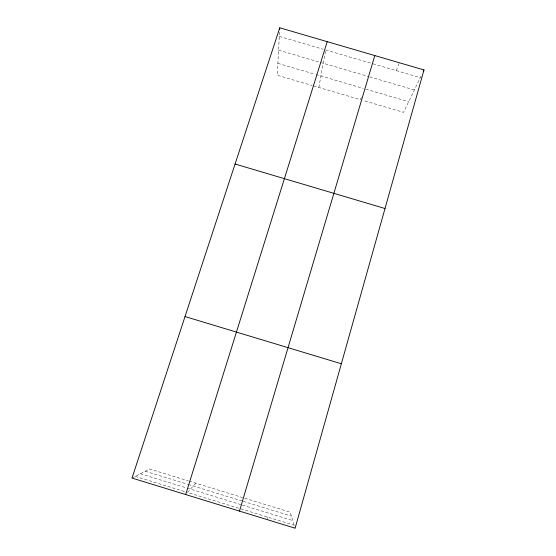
<?xml version="1.0" encoding="UTF-8"?>
<svg xmlns="http://www.w3.org/2000/svg" width="556" height="556" viewBox="0 0 556 556"><rect width="100%" height="100%" fill="white"/><g stroke="black" fill="none" stroke-linecap="round" stroke-linejoin="round"><path stroke-width="0.42" stroke-dasharray="2.78 2.08" d="M279.543 32.109L277.242 75.248L312.166 85.506M318.824 87.459L325.545 50.811M361.282 97.328L360.51 99.698L313 85.749M396.226 70.605L399.375 62.745M421.017 76.096L403.58 112.347L362.992 100.427M195.816 483.192L187.532 492.456L239.163 508.33M132.015 478.056L149.557 468.993L188.38 480.912M279.314 36.418L323.21 49.255M325.698 49.977L371.38 63.342M373.041 63.822L420.273 77.638M278.577 50.179L368.065 76.387M369.712 76.874L414.352 89.947M277.875 63.349L315.134 74.275M315.961 74.518L363.263 88.397M365.744 89.12L408.688 101.713M189.207 481.162L242.214 497.439L241.54 500.817L188.331 484.478M244.696 498.197L290.156 512.159L295.118 528.2M145.213 471.238L187.497 484.22M243.194 501.331L291.386 516.128M140.362 473.74L186.385 487.883M187.205 488.133L240.783 504.591M242.402 505.091L292.755 520.562M135.247 476.388L185.871 491.949M240.804 508.83L294.207 525.246M267.075 516.906L267.276 519.638"/><path stroke-width="0.83" d="M279.682 29.524L279.772 27.8L423.985 69.938L295.118 528.2L132.015 478.056L279.772 27.8M239.483 511.096L374.807 55.565M185.662 494.548L327.22 41.665M423.241 71.474L423.985 69.938M235.07 164.02L385.009 208.521M185.016 316.559L341.356 363.77"/></g></svg>
